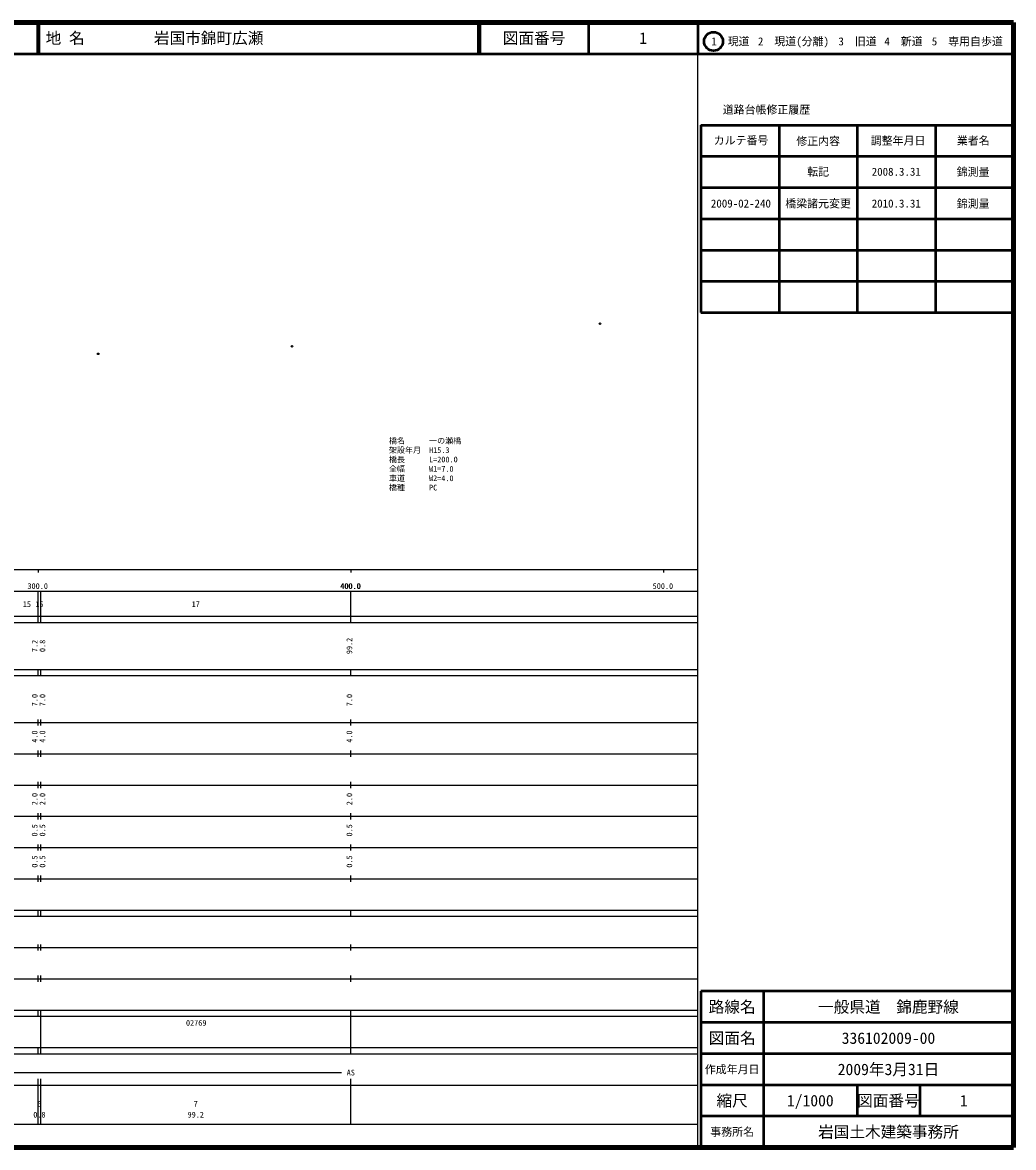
# Model space of a CAD drawing. Units: millimetres on the paper, with parts at other scales. Extents: x 40 to 680, y 20 to 380.
# Drawn here: x 363 to 680, y 20 to 380 of the extents above; entities that cross this region are included whole.
import ezdxf
from ezdxf.enums import TextEntityAlignment as Align

# ---------------------------------------------------------------- set-up
doc = ezdxf.new("R2010")
doc.units = ezdxf.units.MM
doc.header["$PDMODE"] = 32
doc.header["$PDSIZE"] = 0.5
for name, color, linetype in [('M-OTRS', 6, 'Continuous'), ('M-STR-HTXT', 7, 'Continuous'), ('M-TTL-TXT', 7, 'Continuous')]:
    doc.layers.add(name, color=color, linetype=linetype)
for name, color, linetype, lineweight in [('M-TTL', 2, 'Continuous', 140), ('M-TTL-BAND', 7, 'Continuous', 25), ('M-TTL-FRAM', 2, 'Continuous', 50), ('M-TTL-LINE', 7, 'Continuous', 50)]:
    doc.layers.add(name, color=color, linetype=linetype, lineweight=lineweight)
doc.styles.add('ＭＳ ゴシック', font='')
doc.styles.get('ＭＳ ゴシック').set_extended_font_data('MS Gothic')

msp = doc.modelspace()

# ---------------------------------------------------------------- linework, layer by layer
at = {"layer": 'M-OTRS'}
for p in [(547.755, 283.608), (387.187, 273.97), (449.201, 276.38)]:
    msp.add_point(p, dxfattribs=at)
at = {"layer": 'M-TTL'}
for p, q in [((680, 380), (40, 380)), ((680, 20), (680, 380)), ((40, 20), (680, 20))]:
    msp.add_line(p, q, dxfattribs=at)
at = {"layer": 'M-TTL-BAND'}
for p, q in [((579, 20), (579, 370)), ((40, 205), (579, 205)), ((368, 205), (368, 204)), ((468, 205), (468, 204)), ((568, 205), (568, 204)), ((68, 198), (579, 198)), ((368, 188), (368, 198)), ((368.8, 188), (368.8, 198)), ((468, 188), (468, 198)), ((40, 190), (579, 190)), ((40, 188), (579, 188)), ((40, 173), (579, 173)), ((368, 171), (368, 173)), ((368.8, 171), (368.8, 173)), ((468, 171), (468, 173)), ((40, 171), (579, 171)), ((40, 156), (579, 156)), ((368, 155), (368, 157)), ((368.8, 155), (368.8, 157)), ((468, 155), (468, 157)), ((46, 146), (579, 146)), ((368, 145), (368, 147)), ((368.8, 145), (368.8, 147)), ((468, 145), (468, 147)), ((368, 135), (368, 137)), ((368.8, 135), (368.8, 137)), ((468, 135), (468, 137)), ((52, 136), (579, 136)), ((46, 126), (579, 126)), ((368, 125), (368, 127)), ((368.8, 125), (368.8, 127)), ((468, 125), (468, 127)), ((52, 116), (579, 116)), ((368, 115), (368, 117)), ((368.8, 115), (368.8, 117)), ((468, 115), (468, 117)), ((46, 106), (579, 106)), ((368, 105), (368, 107)), ((368.8, 105), (368.8, 107)), ((468, 105), (468, 107)), ((40, 96), (579, 96)), ((40, 94), (579, 94)), ((368, 94), (368, 96)), ((368.8, 94), (368.8, 96)), ((468, 94), (468, 96)), ((49, 84), (579, 84)), ((368, 83), (368, 85)), ((368.8, 83), (368.8, 85)), ((468, 83), (468, 85)), ((40, 74), (579, 74)), ((368, 73), (368, 75)), ((368.8, 73), (368.8, 75)), ((468, 73), (468, 75)), ((40, 64), (579, 64)), ((40, 62), (579, 62)), ((368, 62), (368, 64)), ((368.8, 62), (368.8, 64)), ((368.8, 52), (368.8, 62)), ((468, 62), (468, 64)), ((468, 52), (468, 62)), ((40, 52), (579, 52)), ((368, 50), (368, 52)), ((368.8, 50), (368.8, 52)), ((468, 50), (468, 52)), ((40, 50), (579, 50)), ((71, 44), (465, 44)), ((40, 40), (579, 40)), ((368, 27.5), (368, 42)), ((368.8, 27.5), (368.8, 42)), ((468, 27.5), (468, 42)), ((68, 27.5), (579, 27.5))]:
    msp.add_line(p, q, dxfattribs=at)
at = {"layer": 'M-TTL-FRAM'}
for p, q in [((580, 347.197), (580, 287.197)), ((580, 347.197), (680, 347.197)), ((580, 287.197), (680, 287.197)), ((680, 70), (580, 70)), ((580, 70), (580, 20))]:
    msp.add_line(p, q, dxfattribs=at)
at = {"layer": 'M-TTL-LINE'}
for p, q in [((367.75, 380), (367.75, 370)), ((368.25, 380), (368.25, 370)), ((508.747, 380), (508.747, 370)), ((509.247, 380), (509.247, 370)), ((543.997, 380), (543.997, 370)), ((579, 380), (579, 370)), ((40, 370), (680, 370)), ((605, 347.197), (605, 287.197)), ((630, 347.197), (630, 287.197)), ((655, 347.197), (655, 287.197)), ((580, 337.197), (680, 337.197)), ((580, 327.197), (680, 327.197)), ((580, 317.197), (680, 317.197)), ((580, 307.197), (680, 307.197)), ((580, 297.197), (680, 297.197)), ((600, 70), (600, 20)), ((680, 60), (580, 60)), ((680, 50), (580, 50)), ((680, 40), (580, 40)), ((630, 40), (630, 30)), ((650, 40), (650, 30)), ((680, 30), (580, 30))]:
    msp.add_line(p, q, dxfattribs=at)
msp.add_circle((584.031, 373.958), 3, dxfattribs=at)

# ---------------------------------------------------------------- texts
at = {"layer": 'M-STR-HTXT', "style": 'ＭＳ ゴシック'}
for s, p in [('橋名\u3000\u3000\u3000一の瀬橋', (480.205, 244.699)), ('橋長\u3000\u3000\u3000L=200.0', (480.205, 238.699)), ('架設年月\u3000H15.3', (480.205, 241.699)), ('全幅\u3000\u3000\u3000W1=7.0', (480.205, 235.699)), ('車道\u3000\u3000\u3000W2=4.0', (480.205, 232.699)), ('橋種\u3000\u3000\u3000PC', (480.205, 229.699))]:
    msp.add_text(s, height=1.833, dxfattribs=at).set_placement(p, align=Align.BOTTOM_LEFT)
at = {"layer": 'M-TTL-BAND', "style": 'ＭＳ ゴシック'}
for s, p in [('300.0', (367.844, 198.195)), ('400.0', (467.844, 198.195)), ('400.0', (468, 198.195)), ('500.0', (567.844, 198.195)), ('15', (364.4, 192.405)), ('16', (368.4, 192.405)), ('17', (418.4, 192.405)), ('AS', (468, 42.5)), ('6', (368.4, 32.523)), ('7', (418.4, 32.523)), ('0.8', (368.4, 29.033)), ('99.2', (418.4, 29.033))]:
    msp.add_text(s, height=1.833, dxfattribs=at).set_placement(p, align=Align.BOTTOM_CENTER)
for s, p in [('7.2', (368.318, 180.5)), ('0.8', (370.818, 180.5)), ('99.2', (469, 180.5)), ('7.0', (368.318, 163.174)), ('7.0', (370.818, 163.174)), ('7.0', (469, 163.174)), ('4.0', (368.318, 151.5)), ('4.0', (370.818, 151.5)), ('4.0', (469, 151.5)), ('2.0', (368.318, 131.5)), ('2.0', (370.818, 131.5)), ('2.0', (469, 131.5)), ('0.5', (368.318, 121.5)), ('0.5', (370.818, 121.5)), ('0.5', (469, 121.5)), ('0.5', (368.318, 111.5)), ('0.5', (370.818, 111.5)), ('0.5', (469, 111.5))]:
    msp.add_text(s, height=1.833, rotation=90, dxfattribs=at).set_placement(p, align=Align.BOTTOM_CENTER)
msp.add_text('02769', height=1.833, dxfattribs=at).set_placement((415.275, 58.405), align=Align.BOTTOM_LEFT)
at = {"layer": 'M-TTL-TXT', "style": 'ＭＳ ゴシック'}
for s, p in [('地 名', (370.38, 375)), ('岩国市錦町広瀬', (405.024, 375))]:
    msp.add_text(s, height=3.666, dxfattribs=at).set_placement(p, align=Align.MIDDLE_LEFT)
for s, height, p in [('図面番号', 3.666, (526.622, 375)), ('1', 3.666, (561.497, 375)), ('1\u3000現道', 2.566, (589.448, 373.958)), ('2\u3000現道(分離)', 2.566, (609.619, 373.958)), ('3\u3000旧道', 2.566, (630.121, 373.958)), ('4\u3000新道', 2.566, (644.824, 373.958)), ('5\u3000専用自歩道', 2.566, (665.228, 373.958)), ('道路台帳修正履歴', 2.566, (600.968, 352.113)), ('カルテ番号', 2.566, (592.839, 342.277)), ('修正内容', 2.566, (617.509, 342.023)), ('調整年月日', 2.566, (643.089, 342.197)), ('業者名', 2.566, (667.134, 342.197)), ('転記', 2.566, (617.5, 332.245)), ('2008.3.31', 2.566, (642.5, 332.245)), ('錦測量', 2.566, (667.077, 332.189)), ('2009-02-240', 2.566, (592.798, 322.07)), ('橋梁諸元変更', 2.566, (617.5, 322.07)), ('2010.3.31', 2.566, (642.5, 322.07)), ('錦測量', 2.566, (667.077, 322.013)), ('路線名', 3.666, (590, 65)), ('路線名', 3.666, (590, 65)), ('一般県道\u3000錦鹿野線', 3.666, (640, 65)), ('図面名', 3.666, (590, 55)), ('図面名', 3.666, (590, 55)), ('336102009-00', 3.666, (640, 55)), ('2009年3月31日', 3.666, (640, 45)), ('作成年月日', 2.566, (590, 45)), ('作成年月日', 2.566, (590, 45)), ('縮尺', 3.666, (590, 35)), ('縮尺', 3.666, (590, 35)), ('1/1000', 3.666, (615, 35)), ('図面番号', 3.666, (640, 35)), ('図面番号', 3.666, (640, 35)), ('1', 3.666, (664.125, 35)), ('事務所名', 2.566, (590, 25)), ('事務所名', 2.566, (590, 25)), ('岩国土木建築事務所', 3.666, (640, 25))]:
    msp.add_text(s, height=height, dxfattribs=at).set_placement(p, align=Align.MIDDLE_CENTER)

doc.saveas('drawing.dxf')
